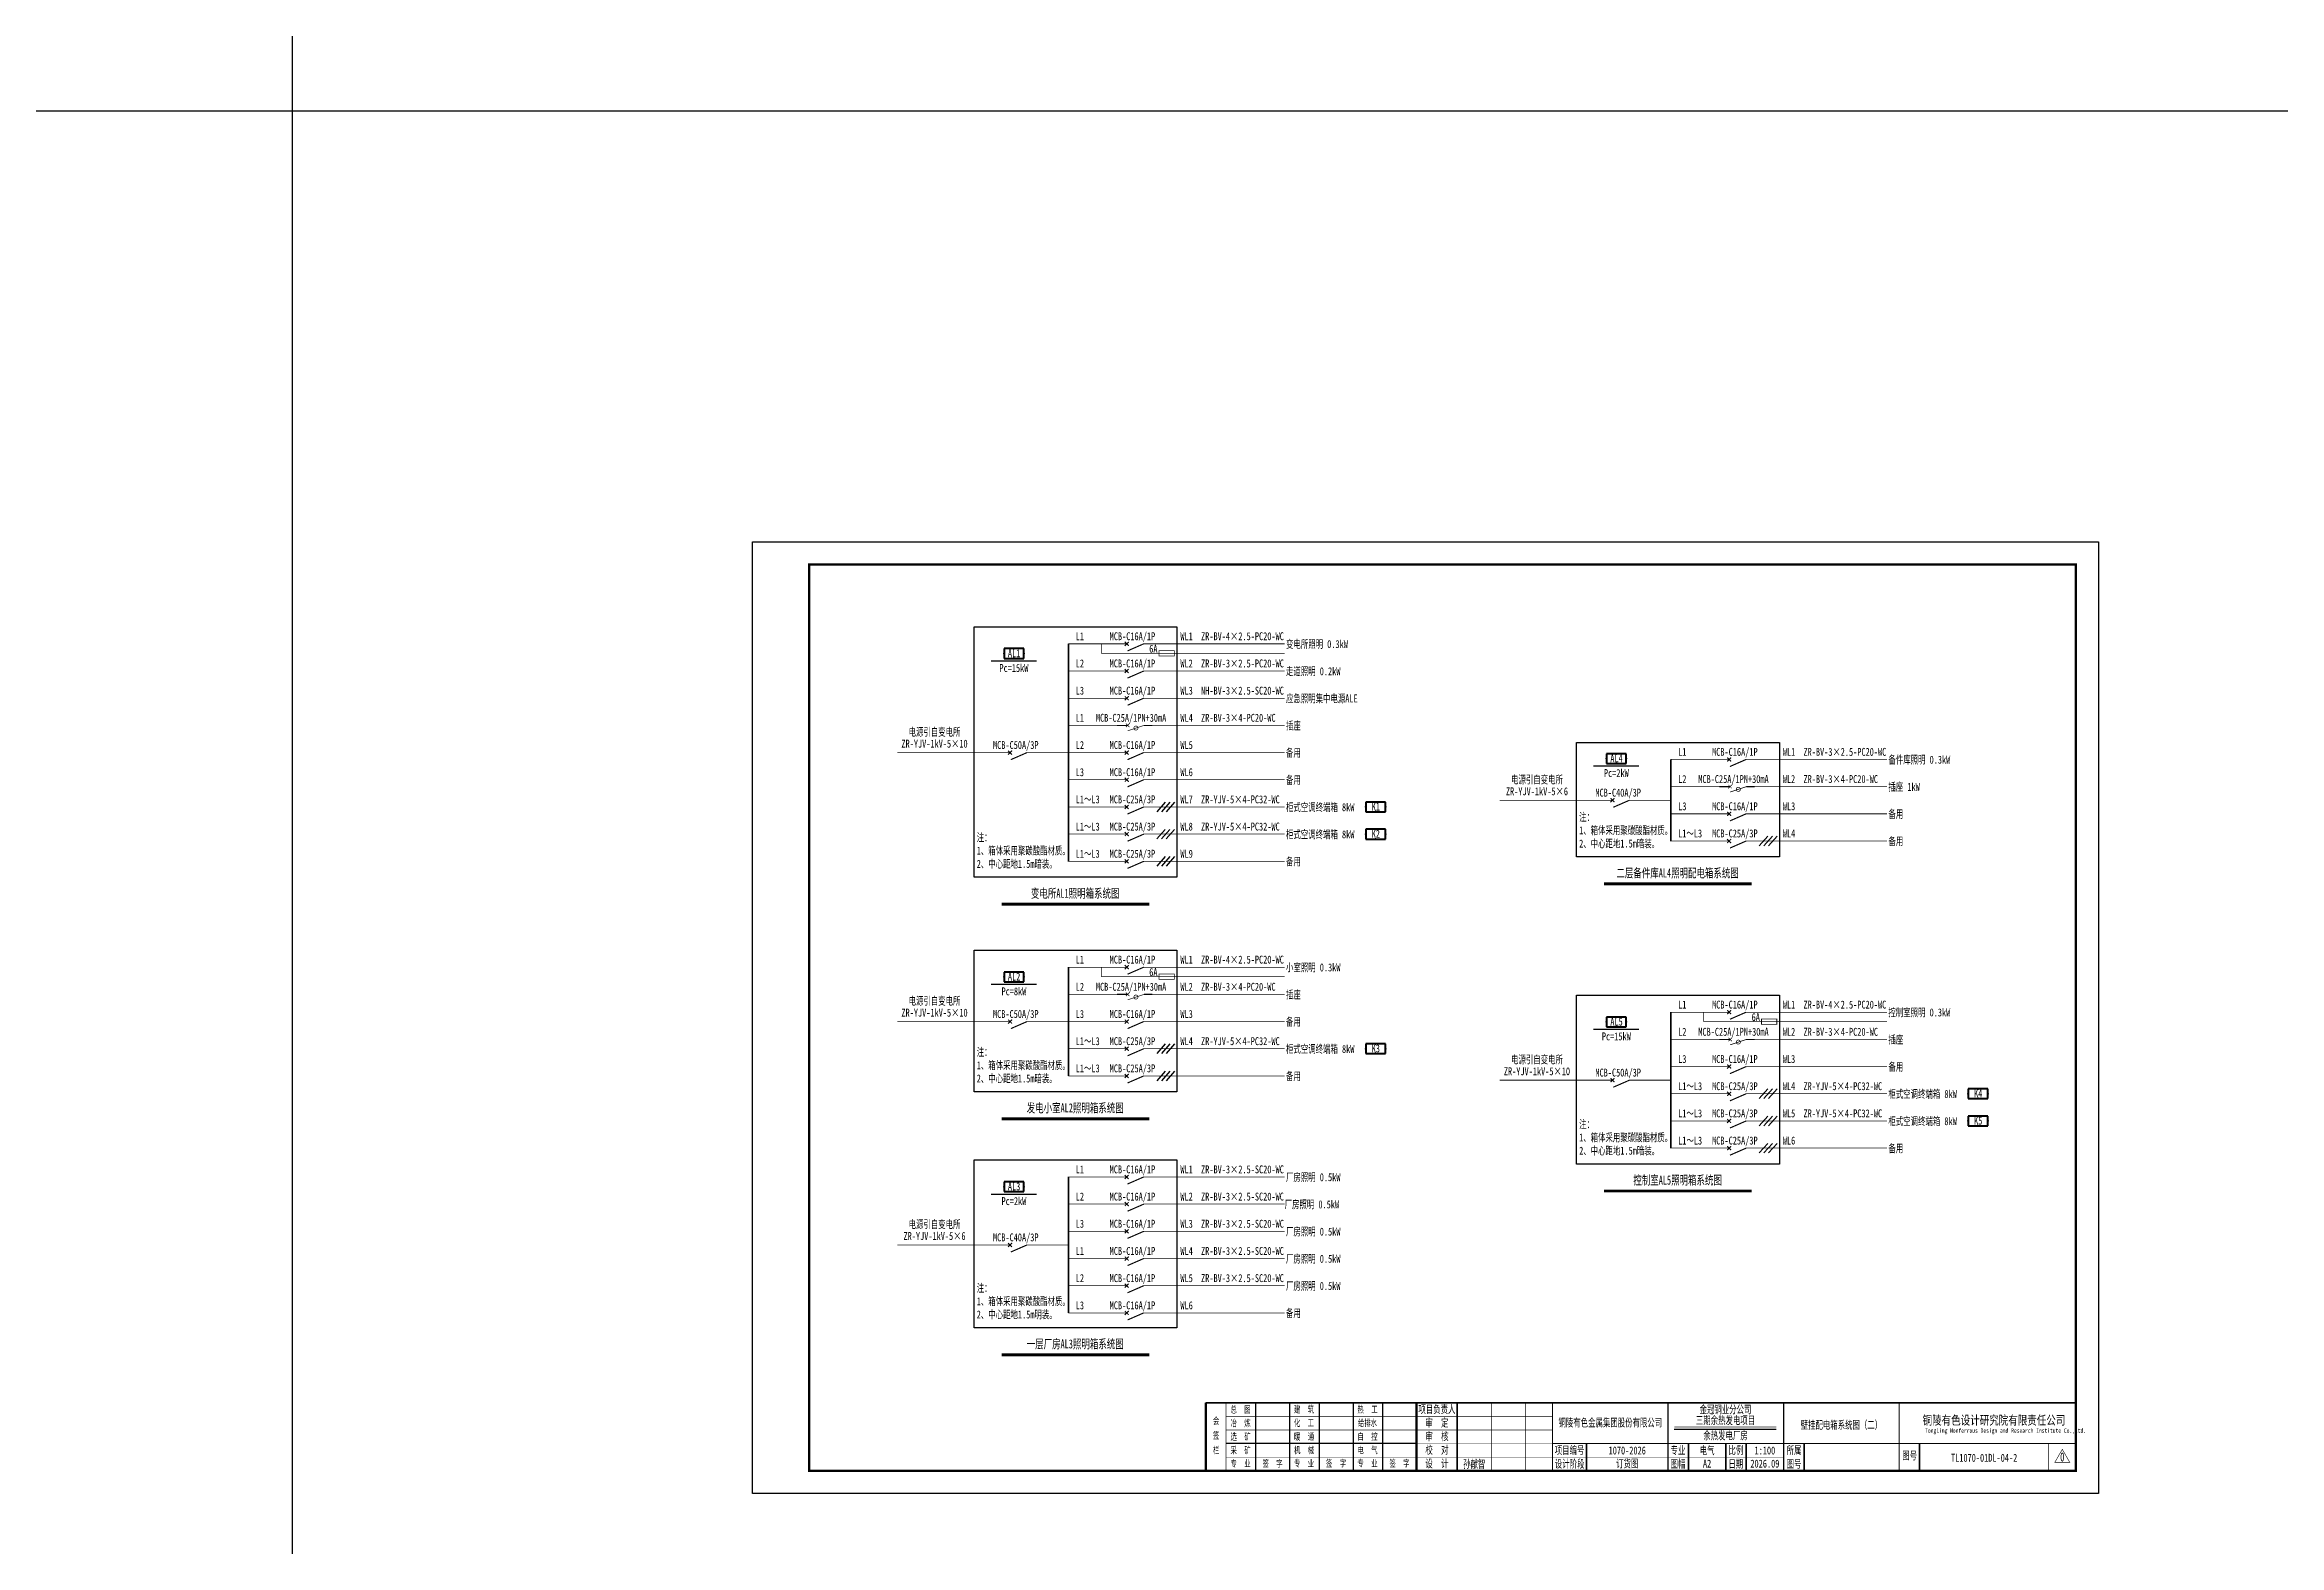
# Model space of a CAD drawing. Header units: millimetres. Extents: x -24326 to 675674, y 148048 to 606396.
# Drawn here: x 164740 to 263348, y 244756 to 310989 of the extents above; entities that cross this region are included whole.
import ezdxf
from ezdxf.enums import TextEntityAlignment as Align

# ---------------------------------------------------------------- set-up
doc = ezdxf.new("R2010")
doc.units = ezdxf.units.MM
for name, color, linetype, lineweight in [('CAXA0层', 7, 'Continuous', 25), ('SW', 8, 'Continuous', 20), ('TEXT', 4, 'Continuous', 0)]:
    doc.layers.add(name, color=color, linetype=linetype, lineweight=lineweight)
for name, color, linetype in [('图框', 7, 'Continuous'), ('照明平面导线层', 3, 'Continuous'), ('照明平面设备层', 1, 'Continuous'), ('电气-照明系统-设备', 7, 'Continuous'), ('高低压系统', 4, 'Continuous')]:
    doc.layers.add(name, color=color, linetype=linetype)
doc.styles.add('HZ', font='simsun.ttf', dxfattribs={"width": 0.75})
doc.styles.add('标准', font='NSimSun.ttf', dxfattribs={"width": 0.667})

# ---------------------------------------------------------------- blocks, each defined once
blk = doc.blocks.new('3')
at = {"layer": 'TEXT', "color": 7, "lineweight": 25, "style": 'HZ', "width": 0.75}
for s, height, p in [('铜陵有色设计研究院有限责任公司', 400, (221501, 249018)), ('Tongling Nonferrous Design and Research Institute Co.,Ltd.', 200, (221613, 248659))]:
    blk.add_text(s, height=height, dxfattribs=at).set_placement(p)
blk = doc.blocks.new('铜陵有色图签02')
at = {"layer": '图框', "linetype": 'Continuous', "lineweight": 50}
for p, q in [((-38401, 3003), (-38401, 1)), ((-29100, 3001), (-29100, 0))]:
    blk.add_line(p, q, dxfattribs=at)
at = {"layer": '图框', "color": 7, "linetype": 'Continuous', "lineweight": 25}
for p, q in [((-36201, 3010), (-36201, 9)), ((-34701, 3010), (-34701, 9)), ((-33401, 3017), (-33401, 16)), ((-31901, 3017), (-31901, 16)), ((-30601, 3017), (-30601, 16)), ((-29100, 1201), (-37501, 1201))]:
    blk.add_line(p, q, dxfattribs=at)
at = {"layer": '图框', "color": 7, "linetype": 'Continuous', "lineweight": 35}
for p, q in [((-27300, 3001), (-27300, 1)), ((-21600, 1197), (-21600, -3)), ((-17100, 1200), (-17100, 0)), ((-15450, 0), (-15450, 1200)), ((-14550, 1200), (-14550, 0)), ((-12000, 1201), (-12000, 1)), ((-6900, 1202), (-6900, 2))]:
    blk.add_line(p, q, dxfattribs=at)
at = {"layer": '图框', "lineweight": 25}
blk.add_line((-17723, 1830), (-13223, 1830), dxfattribs=at)
at = {"layer": '图框', "lineweight": 70, "const_width": 70}
blk.add_lwpolyline([(-17980, 3001), (0, 3001), (-38401, 3001)], dxfattribs=at)
at = {"layer": '图框', "color": 7, "linetype": 'Continuous', "lineweight": 25, "const_width": 25}
for points in [[(-37501, 3000), (-37501, 0)], [(-25800, 3001), (-25800, 1)], [(-24300, 3001), (-24300, 1)], [(-23100, 2401), (-37501, 2401)], [(-23100, 1801), (-37501, 1801)], [(-23100, 1201), (-29100, 1201)], [(-12900, 600), (-18000, 600), (-37501, 600)], [(-602, 943), (-932, 371), (-272, 371), (-602, 943)]]:
    blk.add_lwpolyline(points, dxfattribs=at)
at = {"layer": '图框', "linetype": 'Continuous', "lineweight": 50, "const_width": 50}
for points in [[(-23100, 3001), (-23100, 1)], [(-18000, 3000), (-18000, 0)]]:
    blk.add_lwpolyline(points, dxfattribs=at)
at = {"layer": '图框', "lineweight": 50, "const_width": 50}
for points in [[(-12900, 3001), (-12900, 1)], [(-7800, 3001), (-7800, 1)], [(0, 3000), (0, 0)], [(-23100, 1200), (0, 1200)]]:
    blk.add_lwpolyline(points, dxfattribs=at)
at = {"layer": '图框', "lineweight": 25, "const_width": 35}
blk.add_lwpolyline([(-17723, 1930), (-13223, 1930)], dxfattribs=at)
at = {"layer": '图框', "color": 7, "linetype": 'Continuous', "lineweight": 35, "const_width": 25}
blk.add_lwpolyline([(-1200, 1201), (-1200, 0)], dxfattribs=at)
at = {"layer": '图框', "linetype": 'Continuous', "lineweight": 70, "const_width": 70}
blk.add_lwpolyline([(-38401, 1), (0, 0)], dxfattribs=at)
at = {"layer": '图框', "lineweight": 25}
blk.add_blockref('3', (-228268, -246986), dxfattribs=at)
at = {"layer": 'TEXT', "color": 7, "lineweight": 25, "style": '标准', "width": 0.667}
for s, height, p in [('会', 300, (-37942, 2054)), ('冶  炼', 300, (-36862, 1955)), ('总  图', 300, (-36862, 2555)), ('建  筑', 300, (-34062, 2562)), ('化  工', 300, (-34062, 1962)), ('给排水', 300, (-31262, 1962)), ('热  工', 300, (-31262, 2562)), ('项目负责人', 350, (-28197, 2541)), ('审  定', 350, (-28197, 1941)), ('栏', 300, (-37942, 754)), ('签', 300, (-37942, 1404)), ('采  矿', 300, (-36862, 754)), ('选  矿', 300, (-36862, 1355)), ('机  械', 300, (-34062, 761)), ('暖  通', 300, (-34062, 1362)), ('电  气', 300, (-31262, 761)), ('自  控', 300, (-31262, 1362)), ('校  对', 350, (-28197, 741)), ('审  核', 350, (-28197, 1341)), ('项目编号', 350, (-22343, 730)), ('专业', 350, (-17559, 730)), ('比例', 350, (-15009, 730)), ('所属', 350, (-12438, 730)), ('专  业', 300, (-36862, 170)), ('签  字', 300, (-35449, 170)), ('专  业', 300, (-34062, 177)), ('签  字', 300, (-32649, 177)), ('专  业', 300, (-31262, 177)), ('签  字', 300, (-29849, 177)), ('设  计', 350, (-28197, 139)), ('设计阶段', 350, (-22343, 130)), ('图幅', 350, (-17559, 130)), ('日期', 350, (-15009, 130)), ('图号', 350, (-12438, 130)), ('图号', 350, (-7339, 495))]:
    blk.add_text(s, height=height, dxfattribs=at).set_placement(p, align=Align.CENTER)
blk = doc.blocks.new('DYDQ0201')
at = {"color": 0}
for points, const_width in [([(0, 0), (0, -3.75)], 0.3), ([(0, -11.25), (-3.11, -4.12)], 0.5), ([(0.86, -4.61), (-0.86, -2.89)], 0.5), ([(-0.86, -4.61), (0.86, -2.89)], 0.5), ([(0, -11.25), (0, -15)], 0.3)]:
    blk.add_lwpolyline(points, dxfattribs=dict(at, const_width=const_width))
blk = doc.blocks.new('PLA1')
at = {"color": 0, "linetype": 'ByBlock', "lineweight": -2}
for p, q in [((-500, 500), (-500, 0)), ((500, 500), (-500, 500)), ((-500, 0), (500, 0)), ((500, 0), (500, 500))]:
    blk.add_line(p, q, dxfattribs=at)
for p in [(-500, 250), (0, 500), (0, 0), (500, 250)]:
    blk.add_point(p, dxfattribs=at)
blk = doc.blocks.new('LHB1')
at = {"color": 0, "linetype": 'ByBlock', "lineweight": -2}
for points, const_width in [([(4, 0), (0, 0)], 0.4), ([(3.353, -0.647), (4.647, 0.647)], 0.25), ([(4.647, -0.647), (3.353, 0.647)], 0.25), ([(10, 0), (4, -2)], 0.25), ([(10, 0), (13, 0)], 0.4)]:
    blk.add_lwpolyline(points, dxfattribs=dict(at, const_width=const_width))
at = {"color": 0, "linetype": 'ByBlock', "lineweight": -2, "const_width": 0.25}
blk.add_lwpolyline([(7.75, -1, 1), (6.25, -1, 1), (7.75, -1)], format="xyb", dxfattribs=at)

msp = doc.modelspace()

# ---------------------------------------------------------------- linework, layer by layer
at = {"color": 2, "linetype": 'ByBlock', "lineweight": -3, "ltscale": 100}
for p, q in [((175673.6, 148047.8), (175673.6, 548047.8)), ((675673.6, 308047.8), (-24326.4, 308047.8))]:
    msp.add_line(p, q, dxfattribs=at)
at = {"color": 0, "lineweight": -3, "ltscale": 100}
for p, q in [((205749.2, 285296.6), (214702.4, 285296.6)), ((205749.2, 274240.1), (205749.2, 285296.6)), ((214702.4, 285296.6), (214702.4, 274240.1)), ((232331.9, 280193.5), (241285.2, 280193.5)), ((232331.9, 275137), (232331.9, 280193.5)), ((241285.2, 280193.5), (241285.2, 275137)), ((241285.2, 275137), (232331.9, 275137)), ((214702.4, 274240.1), (205749.2, 274240.1)), ((205749.2, 271025.1), (214702.4, 271025.1)), ((205749.2, 264768.6), (205749.2, 271025.1)), ((214702.4, 271025.1), (214702.4, 264768.6)), ((232331.9, 269038.1), (241285.2, 269038.1)), ((232331.9, 261581.6), (232331.9, 269038.1)), ((241285.2, 269038.1), (241285.2, 261581.6)), ((214702.4, 264768.6), (205749.2, 264768.6)), ((205749.2, 261766.1), (214702.4, 261766.1)), ((205749.2, 254352.1), (205749.2, 261766.1)), ((214702.4, 261766.1), (214702.4, 254352.1)), ((241285.2, 261581.6), (232331.9, 261581.6)), ((214702.4, 254352.1), (205749.2, 254352.1))]:
    msp.add_line(p, q, dxfattribs=at)
at = {"layer": 'CAXA0层', "color": 0, "linetype": 'Continuous', "lineweight": 30}
for p, q in [((206509.2, 283790.4), (208509.2, 283790.4)), ((233091.9, 279154), (235091.9, 279154)), ((206509.2, 269518.8), (208509.2, 269518.8)), ((233091.9, 267531.8), (235091.9, 267531.8)), ((206509.2, 260259.9), (208509.2, 260259.9))]:
    msp.add_line(p, q, dxfattribs=at)
at = {"layer": 'CAXA0层', "color": 2, "linetype": 'Continuous', "lineweight": 40}
for p, q in [((233555.4, 273976.4), (240061.7, 273976.4)), ((206972.7, 273079.5), (213478.9, 273079.5)), ((206972.7, 263608), (213478.9, 263608)), ((233555.4, 260421), (240061.7, 260421)), ((206972.7, 253191.5), (213478.9, 253191.5))]:
    msp.add_line(p, q, dxfattribs=at)
at = {"layer": 'CAXA0层', "color": 2, "linetype": 'Continuous', "lineweight": 0}
for p, q in [((233555.4, 273910.9), (240061.7, 273910.9)), ((206972.7, 273014.1), (213478.9, 273014.1)), ((206972.7, 263542.5), (213478.9, 263542.5)), ((233555.4, 260355.5), (240061.7, 260355.5)), ((206972.7, 253126), (213478.9, 253126))]:
    msp.add_line(p, q, dxfattribs=at)
at = {"layer": '图框', "linetype": 'Continuous', "lineweight": 100, "const_width": 100}
msp.add_lwpolyline([(198473.6, 248047.8), (254373.6, 248047.8), (254373.6, 288047.8), (198473.6, 288047.8)], close=True, dxfattribs=at)
at = {"layer": '照明平面导线层', "lineweight": -3, "ltscale": 100}
for p, q in [((214188.4, 277556), (213811.4, 277133.2)), ((214394.1, 277556), (214017.1, 277133.2)), ((214599.9, 277556), (214222.9, 277133.2)), ((214188.4, 276356), (213811.4, 275933.2)), ((214394.1, 276356), (214017.1, 275933.2)), ((214599.9, 276356), (214222.9, 275933.2)), ((214188.4, 275156), (213811.4, 274733.2)), ((214394.1, 275156), (214017.1, 274733.2)), ((214599.9, 275156), (214222.9, 274733.2)), ((240771.1, 276052.9), (240394.1, 275630.1)), ((240976.9, 276052.9), (240599.9, 275630.1)), ((241182.6, 276052.9), (240805.6, 275630.1)), ((214188.4, 266884.5), (213811.4, 266461.7)), ((214394.1, 266884.5), (214017.1, 266461.7)), ((214599.9, 266884.5), (214222.9, 266461.7)), ((214188.4, 265684.5), (213811.4, 265261.7)), ((214394.1, 265684.5), (214017.1, 265261.7)), ((214599.9, 265684.5), (214222.9, 265261.7)), ((240771.1, 264897.4), (240394.1, 264474.7)), ((240976.9, 264897.4), (240599.9, 264474.7)), ((241182.6, 264897.4), (240805.6, 264474.7)), ((240771.1, 263697.4), (240394.1, 263274.7)), ((240976.9, 263697.4), (240599.9, 263274.7)), ((241182.6, 263697.4), (240805.6, 263274.7)), ((240771.1, 262497.4), (240394.1, 262074.7)), ((240976.9, 262497.4), (240599.9, 262074.7)), ((241182.6, 262497.4), (240805.6, 262074.7))]:
    msp.add_line(p, q, dxfattribs=at)
at = {"layer": '照明平面设备层', "color": 0, "lineweight": -3, "ltscale": 100}
msp.add_lwpolyline([(195973.6, 289047.8), (255373.6, 289047.8), (255373.6, 247047.8), (195973.6, 247047.8)], close=True, dxfattribs=at)
at = {"layer": '照明平面设备层', "color": 130, "lineweight": -3, "const_width": 30}
for points in [[(209917.4, 284544.6), (212111.8, 284544.6)], [(211365.2, 284125), (211365.2, 284544.6)], [(211365.2, 284125), (219458.5, 284125)], [(213611.8, 284544.6), (219458.5, 284544.6)], [(209917.4, 283344.6), (212111.8, 283344.6)], [(213611.8, 283344.6), (219458.5, 283344.6)], [(209917.4, 282144.6), (212111.8, 282144.6)], [(213611.8, 282144.6), (219458.5, 282144.6)], [(209917.4, 280944.6), (212111.8, 280944.6)], [(213611.8, 280944.6), (219458.5, 280944.6)], [(202357.8, 279744.6), (207263.3, 279744.6)], [(208463.3, 279744.6), (209917.4, 279744.6)], [(209917.4, 279744.6), (212111.8, 279744.6)], [(213611.8, 279744.6), (219458.5, 279744.6)], [(236500.2, 279441.5), (238694.6, 279441.5)], [(240194.6, 279441.5), (246041.2, 279441.5)], [(209917.4, 278544.6), (212111.8, 278544.6)], [(213611.8, 278544.6), (219458.5, 278544.6)], [(236500.2, 278241.5), (238694.6, 278241.5)], [(240194.6, 278241.5), (246041.2, 278241.5)], [(209917.4, 277344.6), (212111.8, 277344.6)], [(213611.8, 277344.6), (219458.5, 277344.6)], [(228940.5, 277641.5), (233846, 277641.5)], [(235046, 277641.5), (236500.2, 277641.5)], [(209917.4, 276144.6), (212111.8, 276144.6)], [(213611.8, 276144.6), (219458.5, 276144.6)], [(236500.2, 277041.5), (238694.6, 277041.5)], [(240194.6, 277041.5), (246041.2, 277041.5)], [(236500.2, 275841.5), (238694.6, 275841.5)], [(240194.6, 275841.5), (246041.2, 275841.5)], [(209917.4, 274944.6), (212111.8, 274944.6)], [(213611.8, 274944.6), (219458.5, 274944.6)], [(209917.4, 270273.1), (212111.8, 270273.1)], [(211365.2, 269853.4), (211365.2, 270273.1)], [(213611.8, 270273.1), (219458.5, 270273.1)], [(211365.2, 269853.4), (219458.5, 269853.4)], [(209917.4, 269073.1), (212111.8, 269073.1)], [(213611.8, 269073.1), (219458.5, 269073.1)], [(236500.2, 268286.1), (238694.6, 268286.1)], [(237947.9, 267866.4), (237947.9, 268286.1)], [(240194.6, 268286.1), (246041.2, 268286.1)], [(202357.8, 267873.1), (207263.3, 267873.1)], [(208463.3, 267873.1), (209917.4, 267873.1)], [(209917.4, 267873.1), (212111.8, 267873.1)], [(213611.8, 267873.1), (219458.5, 267873.1)], [(237947.9, 267866.4), (246041.2, 267866.4)], [(209917.4, 266673.1), (212111.8, 266673.1)], [(213611.8, 266673.1), (219458.5, 266673.1)], [(236500.2, 267086.1), (238694.6, 267086.1)], [(240194.6, 267086.1), (246041.2, 267086.1)], [(209917.4, 265473.1), (212111.8, 265473.1)], [(213611.8, 265473.1), (219458.5, 265473.1)], [(228940.5, 265286.1), (233846, 265286.1)], [(235046, 265286.1), (236500.2, 265286.1)], [(236500.2, 265886.1), (238694.6, 265886.1)], [(240194.6, 265886.1), (246041.2, 265886.1)], [(236500.2, 264686.1), (238694.6, 264686.1)], [(240194.6, 264686.1), (246041.2, 264686.1)], [(236500.2, 263486.1), (238694.6, 263486.1)], [(240194.6, 263486.1), (246041.2, 263486.1)], [(236500.2, 262286.1), (238694.6, 262286.1)], [(240194.6, 262286.1), (246041.2, 262286.1)], [(209917.4, 261014.1), (212111.8, 261014.1)], [(213611.8, 261014.1), (219458.5, 261014.1)], [(209917.4, 259814.1), (212111.8, 259814.1)], [(213611.8, 259814.1), (219458.5, 259814.1)], [(209917.4, 258614.1), (212111.8, 258614.1)], [(213611.8, 258614.1), (219458.5, 258614.1)], [(202357.8, 258014.1), (207263.3, 258014.1)], [(208463.3, 258014.1), (209917.4, 258014.1)], [(209917.4, 257414.1), (212111.8, 257414.1)], [(213611.8, 257414.1), (219458.5, 257414.1)], [(209917.4, 256214.1), (212111.8, 256214.1)], [(213611.8, 256214.1), (219458.5, 256214.1)], [(209917.4, 255014.1), (212111.8, 255014.1)], [(213611.8, 255014.1), (219458.5, 255014.1)]]:
    msp.add_lwpolyline(points, dxfattribs=at)
for points in [[(213915.1, 284010.1), (213915.1, 284239.8), (214592.2, 284239.8), (214592.2, 284010.1)], [(213915.1, 269738.6), (213915.1, 269968.3), (214592.2, 269968.3), (214592.2, 269738.6)], [(240497.9, 267751.6), (240497.9, 267981.3), (241174.9, 267981.3), (241174.9, 267751.6)]]:
    msp.add_lwpolyline(points, close=True, dxfattribs=at)
at = {"layer": '高低压系统', "color": 3, "lineweight": 35}
for p, q in [((209917.4, 274944.6), (209917.4, 284544.6)), ((236500.2, 275841.5), (236500.2, 279441.5)), ((209917.4, 265473.1), (209917.4, 270273.1)), ((236500.2, 262286.1), (236500.2, 268286.1)), ((209917.4, 255014.1), (209917.4, 261014.1))]:
    msp.add_line(p, q, dxfattribs=at)

# ---------------------------------------------------------------- block references
at = {"layer": '图框', "lineweight": 25}
msp.add_blockref('铜陵有色图签02', (254373.6, 248047.8), dxfattribs=at)
at = {"layer": '照明平面设备层', "color": 1, "lineweight": 40, "xscale": 0.8640000000596046, "yscale": 0.8640000000596046, "zscale": 0.8640000000596046}
for p in [(207509.2, 283899.2), (234091.9, 279262.9), (207509.2, 269627.7), (234091.9, 267640.7), (207509.2, 260368.7)]:
    msp.add_blockref('PLA1', p, dxfattribs=at)
at = {"layer": '照明平面设备层', "color": 241, "lineweight": 40, "xscale": 0.8640000005252659, "yscale": 0.8640000005252659, "zscale": 0.8640000005252659}
for p in [(223469.4, 277128.6), (223469.4, 275928.6), (223469.4, 266457.1), (250052.1, 264470.1), (250052.1, 263270.1)]:
    msp.add_blockref('PLA1', p, dxfattribs=at)
at = {"layer": '电气-照明系统-设备', "color": 2, "linetype": 'ByBlock', "lineweight": 25, "xscale": 120, "yscale": 120, "zscale": 1.199999999999999}
for p in [(212051.8, 280944.6), (238634.6, 278241.5), (212051.8, 269073.1), (238634.6, 267086.1)]:
    msp.add_blockref('LHB1', p, dxfattribs=at)
at = {"layer": '高低压系统', "lineweight": -3, "xscale": 100, "yscale": 100, "zscale": 100, "rotation": 90}
for p in [(212111.8, 284544.6), (212111.8, 283344.6), (212111.8, 282144.6), (206963.3, 279744.6), (212111.8, 279744.6), (238694.6, 279441.5), (212111.8, 278544.6), (212111.8, 277344.6), (233546, 277641.5), (238694.6, 277041.5), (212111.8, 276144.6), (238694.6, 275841.5), (212111.8, 274944.6), (212111.8, 270273.1), (238694.6, 268286.1), (206963.3, 267873.1), (212111.8, 267873.1), (212111.8, 266673.1), (212111.8, 265473.1), (233546, 265286.1), (238694.6, 265886.1), (238694.6, 264686.1), (238694.6, 263486.1), (238694.6, 262286.1), (212111.8, 261014.1), (212111.8, 259814.1), (212111.8, 258614.1), (206963.3, 258014.1), (212111.8, 257414.1), (212111.8, 256214.1), (212111.8, 255014.1)]:
    msp.add_blockref('DYDQ0201', p, dxfattribs=at)

# ---------------------------------------------------------------- texts
at = {"layer": 'SW', "color": 7, "linetype": 'Continuous', "lineweight": 25, "style": '标准', "width": 0.667}
for s, p in [('L1', (210237.4, 284704.6)), ('WL1', (214855.3, 284704.6)), ('ZR-BV-4×2.5-PC20-WC', (215768, 284704.6)), ('6A', (213480, 284153.5)), ('变电所照明 0.3kW', (219515.9, 284358.6)), ('L2', (210237.4, 283504.6)), ('WL2', (214855.3, 283504.6)), ('ZR-BV-3×2.5-PC20-WC', (215768, 283504.6)), ('走道照明 0.2kW', (219515.9, 283158.6)), ('L3', (210237.4, 282304.6)), ('WL3', (214855.3, 282304.6)), ('应急照明集中电源ALE', (219515.9, 281958.6)), ('L1', (210237.4, 281104.6)), ('WL4', (214855.3, 281104.6)), ('插座', (219515.9, 280758.6)), ('L2', (210237.4, 279904.6)), ('WL5', (214855.3, 279904.6)), ('备用', (219515.9, 279558.6)), ('L1', (236820.2, 279601.5)), ('WL1', (241438.1, 279601.5)), ('ZR-BV-3×2.5-PC20-WC', (242350.8, 279601.5)), ('备件库照明 0.3kW', (246098.7, 279255.5)), ('L3', (210237.4, 278704.6)), ('WL6', (214855.3, 278704.6)), ('备用', (219515.9, 278358.6)), ('L2', (236820.2, 278401.5)), ('WL2', (241438.1, 278401.5)), ('ZR-BV-3×4-PC20-WC', (242350.8, 278401.5)), ('插座 1kW', (246098.7, 278055.5)), ('L1～L3', (210237.4, 277504.6)), ('WL7', (214855.3, 277504.6)), ('ZR-YJV-5×4-PC32-WC', (215768, 277504.6)), ('柜式空调终端箱 8kW', (219515.9, 277158.6)), ('L3', (236820.2, 277201.5)), ('WL3', (241438.1, 277201.5)), ('备用', (246098.7, 276855.5)), ('L1～L3', (210237.4, 276304.6)), ('WL8', (214855.3, 276304.6)), ('ZR-YJV-5×4-PC32-WC', (215768, 276304.6)), ('柜式空调终端箱 8kW', (219515.9, 275958.6)), ('L1～L3', (236820.2, 276001.5)), ('WL4', (241438.1, 276001.5)), ('L1～L3', (210237.4, 275104.6)), ('WL9', (214855.3, 275104.6)), ('备用', (219515.9, 274758.6)), ('备用', (246098.7, 275655.5)), ('L1', (210237.4, 270433.1)), ('6A', (213480, 269881.9)), ('WL1', (214855.3, 270433.1)), ('ZR-BV-4×2.5-PC20-WC', (215768, 270433.1)), ('小室照明 0.3kW', (219515.9, 270087.1)), ('L2', (210237.4, 269233.1)), ('WL2', (214855.3, 269233.1)), ('插座', (219515.9, 268887.1)), ('L3', (210237.4, 268033.1)), ('WL3', (214855.3, 268033.1)), ('L1', (236820.2, 268446.1)), ('6A', (240062.8, 267894.9)), ('WL1', (241438.1, 268446.1)), ('ZR-BV-4×2.5-PC20-WC', (242350.8, 268446.1)), ('控制室照明 0.3kW', (246098.7, 268100.1)), ('备用', (219515.9, 267687.1)), ('L2', (236820.2, 267246.1)), ('WL2', (241438.1, 267246.1)), ('插座', (246098.7, 266900.1)), ('L1～L3', (210237.4, 266833.1)), ('WL4', (214855.3, 266833.1)), ('ZR-YJV-5×4-PC32-WC', (215768, 266833.1)), ('柜式空调终端箱 8kW', (219515.9, 266487.1)), ('L3', (236820.2, 266046.1)), ('WL3', (241438.1, 266046.1)), ('L1～L3', (210237.4, 265633.1)), ('备用', (219515.9, 265287.1)), ('备用', (246098.7, 265700.1)), ('L1～L3', (236820.2, 264846.1)), ('WL4', (241438.1, 264846.1)), ('ZR-YJV-5×4-PC32-WC', (242350.8, 264846.1)), ('柜式空调终端箱 8kW', (246098.7, 264500.1)), ('L1～L3', (236820.2, 263646.1)), ('WL5', (241438.1, 263646.1)), ('ZR-YJV-5×4-PC32-WC', (242350.8, 263646.1)), ('柜式空调终端箱 8kW', (246098.7, 263300.1)), ('L1～L3', (236820.2, 262446.1)), ('WL6', (241438.1, 262446.1)), ('备用', (246098.7, 262100.1)), ('L1', (210237.4, 261174.1)), ('WL1', (214855.3, 261174.1)), ('ZR-BV-3×2.5-SC20-WC', (215768, 261174.1)), ('ZR-BV-3×2.5-SC20-WC', (215768, 259974.1)), ('厂房照明 0.5kW', (219515.9, 260828.1)), ('L2', (210237.4, 259974.1)), ('WL2', (214855.3, 259974.1)), ('厂房照明 0.5kW', (219455.9, 259628.1)), ('L3', (210237.4, 258774.1)), ('WL3', (214855.3, 258774.1)), ('ZR-BV-3×2.5-SC20-WC', (215768, 258774.1)), ('厂房照明 0.5kW', (219515.9, 258428.1)), ('L1', (210237.4, 257574.1)), ('WL4', (214855.3, 257574.1)), ('ZR-BV-3×2.5-SC20-WC', (215768, 257574.1)), ('厂房照明 0.5kW', (219515.9, 257228.1)), ('L2', (210237.4, 256374.1)), ('WL5', (214855.3, 256374.1)), ('ZR-BV-3×2.5-SC20-WC', (215768, 256374.1)), ('厂房照明 0.5kW', (219515.9, 256028.1)), ('L3', (210237.4, 255174.1)), ('WL6', (214855.3, 255174.1)), ('备用', (219515.9, 254828.1))]:
    msp.add_text(s, height=350, dxfattribs=at).set_placement(p)
for s, p in [('MCB-C16A/1P', (212739.4, 284704.6)), ('AL1', (207517.8, 283954.4)), ('Pc=15kW', (207509.2, 283303.4)), ('MCB-C16A/1P', (212739.4, 283504.6)), ('MCB-C16A/1P', (212739.4, 282304.6)), ('ZR-YJV-1kV-5×10', (204006.8, 279963.3)), ('电源引自变电所', (204006.8, 280481.3)), ('MCB-C50A/3P', (207590.9, 279904.6)), ('MCB-C16A/1P', (212739.4, 279904.6)), ('MCB-C16A/1P', (212739.4, 278704.6)), ('AL4', (234100.5, 279318.1)), ('MCB-C16A/1P', (239322.1, 279601.5)), ('ZR-YJV-1kV-5×6', (230589.5, 277860.2)), ('电源引自变电所', (230589.5, 278378.2)), ('MCB-C40A/3P', (234173.6, 277801.5)), ('Pc=2kW', (234091.9, 278667)), ('MCB-C25A/3P', (212739.4, 277504.6)), ('K1', (223478, 277183.8)), ('MCB-C16A/1P', (239322.1, 277201.5)), ('MCB-C25A/3P', (212739.4, 276304.6)), ('K2', (223478, 275983.8)), ('MCB-C25A/3P', (239322.1, 276001.5)), ('MCB-C25A/3P', (212739.4, 275104.6)), ('MCB-C16A/1P', (212739.4, 270433.1)), ('Pc=8kW', (207509.2, 269031.9)), ('AL2', (207517.8, 269682.9)), ('ZR-YJV-1kV-5×10', (204006.8, 268091.8)), ('电源引自变电所', (204006.8, 268609.8)), ('MCB-C50A/3P', (207590.9, 268033.1)), ('MCB-C16A/1P', (212739.4, 268033.1)), ('MCB-C16A/1P', (239322.1, 268446.1)), ('Pc=15kW', (234091.9, 267044.8)), ('AL5', (234100.5, 267695.9)), ('MCB-C25A/3P', (212739.4, 266833.1)), ('K3', (223478, 266512.3)), ('电源引自变电所', (230589.5, 266022.8)), ('MCB-C16A/1P', (239322.1, 266046.1)), ('MCB-C25A/3P', (212739.4, 265633.1)), ('ZR-YJV-1kV-5×10', (230589.5, 265504.7)), ('MCB-C50A/3P', (234173.6, 265446.1)), ('MCB-C25A/3P', (239322.1, 264846.1)), ('K4', (250060.7, 264525.3)), ('MCB-C25A/3P', (239322.1, 263646.1)), ('K5', (250060.7, 263325.3)), ('MCB-C25A/3P', (239322.1, 262446.1)), ('MCB-C16A/1P', (212739.4, 261174.1)), ('AL3', (207517.8, 260423.9)), ('MCB-C16A/1P', (212739.4, 259974.1)), ('Pc=2kW', (207509.2, 259772.9)), ('ZR-YJV-1kV-5×6', (204006.8, 258232.8)), ('电源引自变电所', (204006.8, 258750.8)), ('MCB-C40A/3P', (207590.9, 258174.1)), ('MCB-C16A/1P', (212739.4, 258774.1)), ('MCB-C16A/1P', (212739.4, 257574.1)), ('MCB-C16A/1P', (212739.4, 256374.1)), ('MCB-C16A/1P', (212739.4, 255174.1)), ('孙献智', (227825.3, 248168.3))]:
    msp.add_text(s, height=350, dxfattribs=at).set_placement(p, align=Align.CENTER)
at = {"layer": 'SW', "color": 1, "linetype": 'Continuous', "lineweight": 25, "style": '标准', "width": 0.667}
msp.add_text('NH-BV-3×2.5-SC20-WC', height=350, dxfattribs=at).set_placement((215768, 282304.6))
at = {"layer": 'SW', "color": 7, "linetype": 'ByBlock', "lineweight": 25, "style": '标准', "width": 0.667}
for p in [(212679.4, 281104.6), (239262.1, 278401.5), (212679.4, 269233.1), (239262.1, 267246.1)]:
    msp.add_text('MCB-C25A/1PN+30mA', height=350, dxfattribs=at).set_placement(p, align=Align.CENTER)
at = {"layer": 'SW', "color": 0, "linetype": 'Continuous', "lineweight": 25, "style": '标准', "width": 0.667}
for p in [(215768, 281104.6), (215768, 269233.1), (242350.8, 267246.1)]:
    msp.add_text('ZR-BV-3×4-PC20-WC', height=350, dxfattribs=at).set_placement(p)
at = {"layer": 'SW', "color": 2, "linetype": 'Continuous', "lineweight": 25, "style": '标准', "width": 0.667}
for s, p in [('二层备件库AL4照明配电箱系统图', (236796.3, 274231.4)), ('变电所AL1照明箱系统图', (210213.6, 273334.6)), ('发电小室AL2照明箱系统图', (210213.6, 263863)), ('控制室AL5照明箱系统图', (236796.3, 260676)), ('一层厂房AL3照明箱系统图', (210213.6, 253446.5))]:
    msp.add_text(s, height=400, dxfattribs=at).set_placement(p, align=Align.CENTER)
at = {"layer": 'SW', "color": 4, "linetype": 'Continuous', "lineweight": 25, "style": '标准', "width": 0.667}
for s, height, p in [('三期余热发电项目', 350, (238910.4, 250098.6)), ('金冠铜业分公司', 350, (238910.4, 250576.7)), ('铜陵有色金属集团股份有限公司', 350, (233827.5, 249995.5)), ('余热发电厂房', 350, (238910.4, 249430.3)), ('壁挂配电箱系统图（二）', 350, (244024.5, 249894.7)), ('1070-2026', 350, (234573, 248767.5)), ('电气', 350, (238097.8, 248767.5)), ('A2', 350, (238097.8, 248187.8)), ('2026.09', 350, (240647.8, 248187.8)), ('1:100', 350, (240647.8, 248767.5)), ('TL1070-01DL-04-2', 350, (250322.9, 248444.3)), ('0', 400, (253771.4, 248455.8))]:
    msp.add_text(s, height=height, dxfattribs=at).set_placement(p, align=Align.CENTER)
at = {"layer": 'SW', "color": 1, "linetype": 'Continuous', "lineweight": 25, "style": '标准', "width": 0.667}
msp.add_text('订货图', height=350, dxfattribs=at).set_placement((234573, 248187.8), align=Align.CENTER)
at = {"layer": 'SW', "color": 0, "linetype": 'Continuous', "lineweight": 25, "char_height": 350, "width": 10416.769, "attachment_point": 1, "style": '标准'}
for s, insert in [('注：\\P1、箱体采用聚碳酸酯材质。\\P2、中心距地1.5m暗装。', (232451.4, 277071.5)), ('注：\\P1、箱体采用聚碳酸酯材质。\\P2、中心距地1.5m暗装。', (205868.6, 276174.7)), ('注：\\P1、箱体采用聚碳酸酯材质。\\P2、中心距地1.5m暗装。', (205868.6, 266703.2)), ('注：\\P1、箱体采用聚碳酸酯材质。\\P2、中心距地1.5m暗装。', (232451.4, 263516.1)), ('注：\\P1、箱体采用聚碳酸酯材质。\\P2、中心距地1.5m明装。', (205868.6, 256286.6))]:
    msp.add_mtext(s, dxfattribs=dict(at, insert=insert))

doc.saveas('drawing.dxf')
